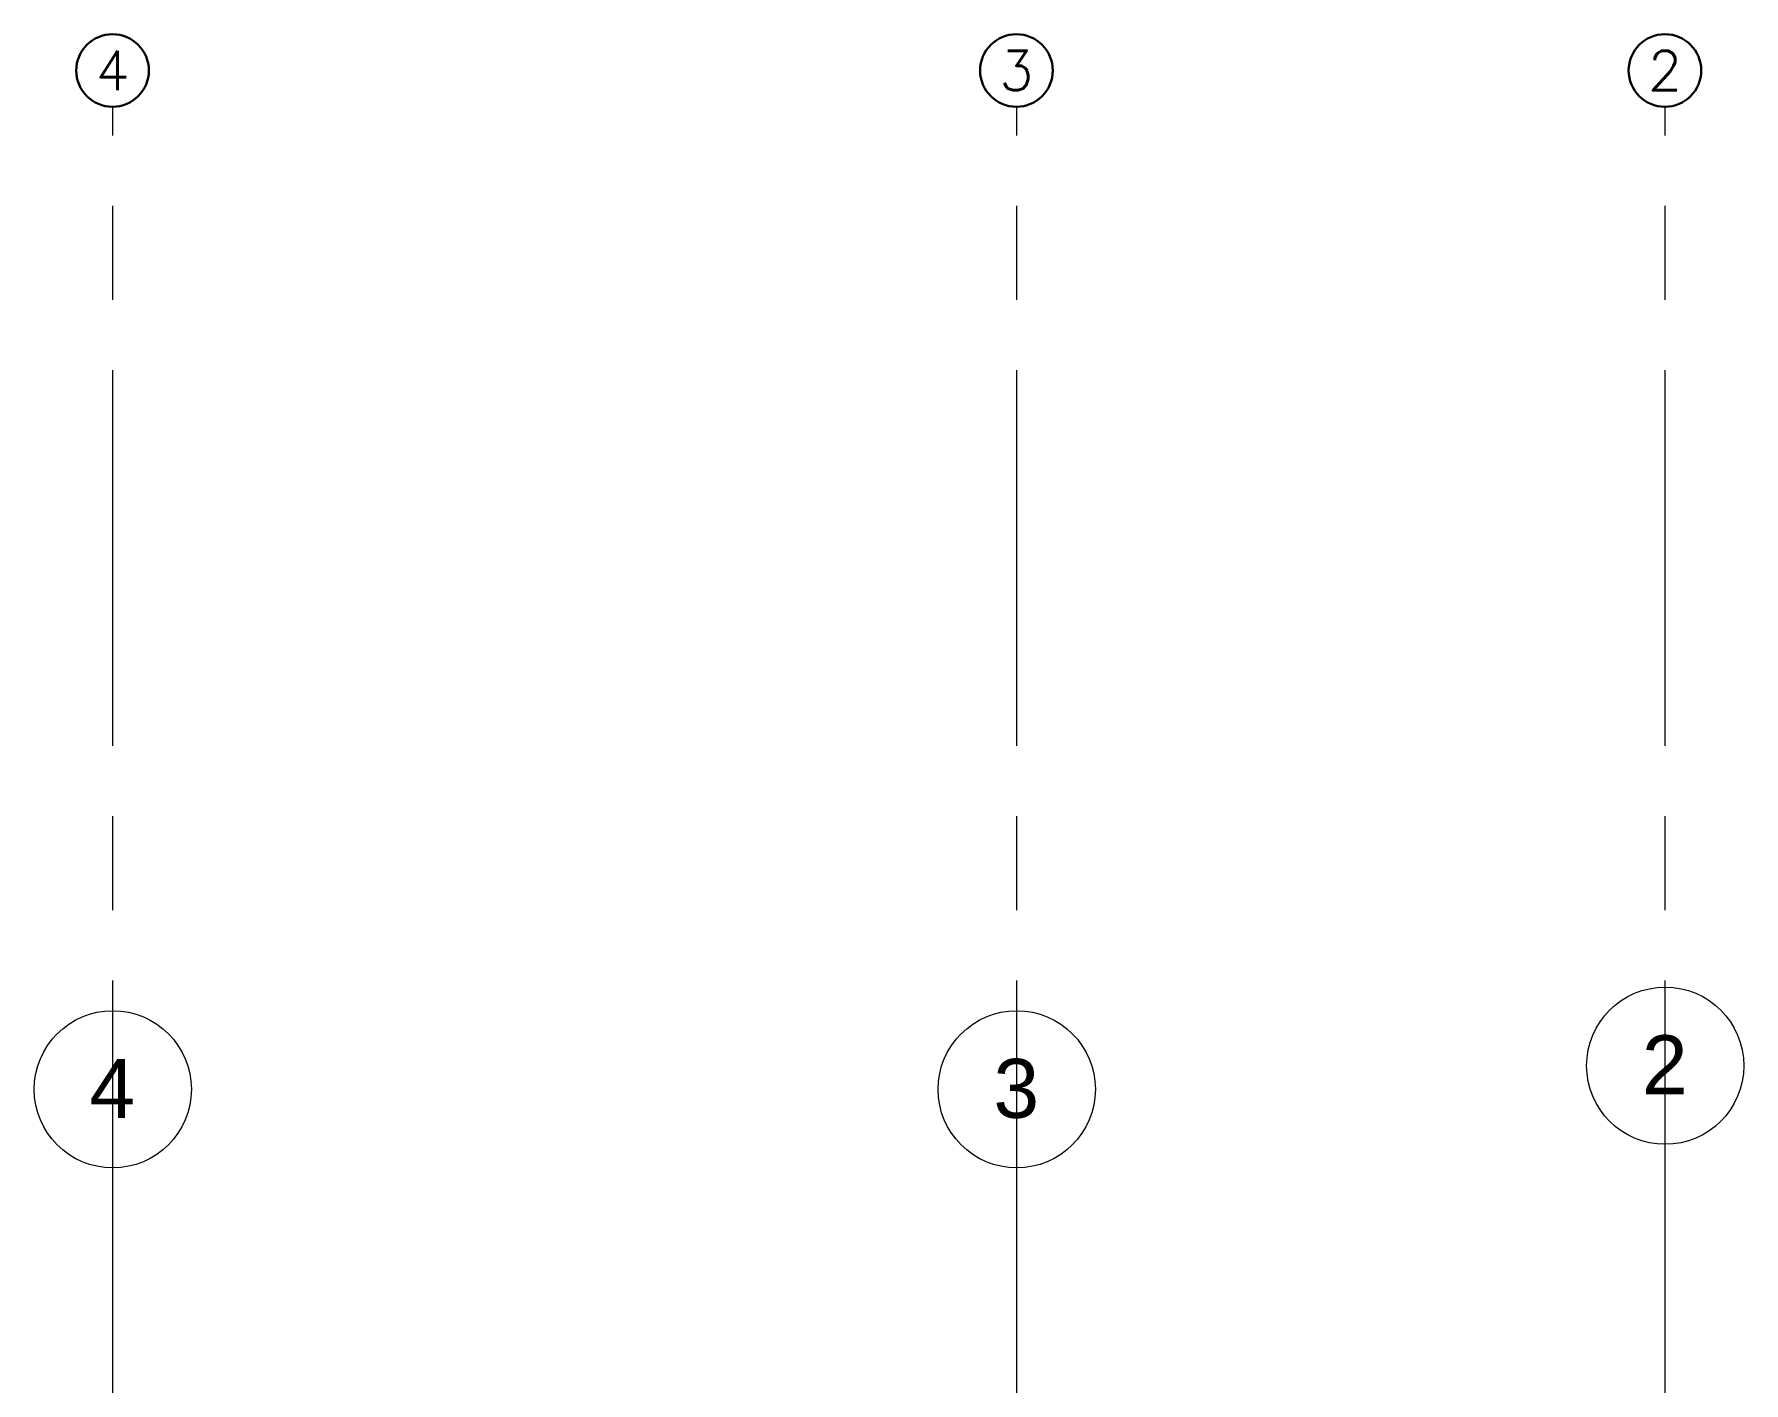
# Model space of a CAD drawing. Header units: inches. Extents: x 841 to 14369, y -4386 to -3225.
# Drawn here: x 3326 to 3848, y -3639 to -3227 of the extents above; entities that cross this region are included whole.
import ezdxf
from ezdxf.enums import TextEntityAlignment as Align
from ezdxf.xclip import XClip

# ---------------------------------------------------------------- set-up
doc = ezdxf.new("R2010")
doc.units = ezdxf.units.IN
doc.header["$MEASUREMENT"] = 0
doc.header["$XCLIPFRAME"] = 0
doc.linetypes.add('NBK_CenterX2', pattern=[1.083333, 0.666667, -0.125, 0.166667, -0.125])
doc.layers.get('Defpoints').update_dxf_attribs({"color": 250, "lineweight": 0})
for name, color, linetype, lineweight in [('!Gridline', 112, 'NBK_CenterX2', 5), ('!Gridline @ 1', 112, 'NBK_CenterX2', 5), ('S-GRID-IDEN', 1, 'Continuous', 9)]:
    doc.layers.add(name, color=color, linetype=linetype, lineweight=lineweight)
doc.styles.add('Arial Narrow Bold', font='')
doc.styles.add('Arial_1', font='arial.ttf', dxfattribs={"height": 18})
doc.styles.add('Romans', font='romans.shx', dxfattribs={"width": 0.8})
doc.styles.get('Arial Narrow Bold').set_extended_font_data('Arial Narrow', bold=True)

# ---------------------------------------------------------------- blocks, each defined once
blk = doc.blocks.new('A$C5F5E00A7')
for p, q in [((2424, -364.16), (2424, 214.37)), ((2424, -364.16), (2424, 214.37)), ((1950, -364.16), (1950, 207.16)), ((1950, -364.16), (1950, 207.16)), ((2226, -364.16), (2226, 207.16)), ((2226, -364.16), (2226, 207.16))]:
    blk.add_line(p, q)
at = {"layer": 'S-GRID-IDEN'}
for centre in [(2424, 238.37), (2424, 238.37), (1950, 231.16), (1950, 231.16), (2226, 231.16), (2226, 231.16)]:
    blk.add_circle(centre, 24, dxfattribs=at)
at = {"char_height": 18, "width": 16.968, "attachment_point": 1, "style": 'Arial_1'}
for s, insert in [('2', (2416.87, 247.66)), ('2', (2416.87, 247.66)), ('4', (1942.87, 240.45)), ('4', (1942.87, 240.45)), ('3', (2218.87, 240.45)), ('3', (2218.87, 240.45))]:
    blk.add_mtext(s, dxfattribs=dict(at, insert=insert))
blk = doc.blocks.new('SYM_Gridline')
at = {"linetype": 'Continuous', "lineweight": 30}
blk.add_circle((0, 0), 0.25, dxfattribs=at)
at = {"style": 'Arial Narrow Bold'}
blk.add_attdef('GRIDLINE', text='', height=0.2, dxfattribs=at).set_placement((0, 0), align=Align.MIDDLE_CENTER)
blk = doc.blocks.new('GRID_ELEV NORTH_N')
at = {"layer": '!Gridline'}
for p, q in [((8.0218, 1.0278), (8.0218, 13.8025)), ((9.6261, 1.0278), (9.6261, 13.8025)), ((10.7771, 1.0278), (10.7771, 13.8025))]:
    blk.add_line(p, q, dxfattribs=at)
at = {"layer": '!Gridline @ 1'}
ref = blk.add_blockref('SYM_Gridline', (8.0213, 13.866), dxfattribs=dict(at, xscale=0.257871263233, yscale=0.257871263233, zscale=0.257871263233))
ref.add_attrib('GRIDLINE', '4', dxfattribs={"layer": '0', "height": 0.07, "style": 'Romans'}).set_placement((8.0213, 13.866, 7.8226), align=Align.MIDDLE_CENTER)
ref = blk.add_blockref('SYM_Gridline', (9.6256, 13.866), dxfattribs=dict(at, xscale=0.257871263233, yscale=0.257871263233, zscale=0.257871263233))
ref.add_attrib('GRIDLINE', '3', dxfattribs={"layer": '0', "height": 0.07, "style": 'Romans'}).set_placement((9.6256, 13.866, 7.8226), align=Align.MIDDLE_CENTER)
ref = blk.add_blockref('SYM_Gridline', (10.7766, 13.866), dxfattribs=dict(at, xscale=0.257871263233, yscale=0.257871263233, zscale=0.257871263233))
ref.add_attrib('GRIDLINE', '2', dxfattribs={"layer": '0', "height": 0.07, "style": 'Romans'}).set_placement((10.7766, 13.866, 7.8226), align=Align.MIDDLE_CENTER)

msp = doc.modelspace()

# ---------------------------------------------------------------- block references
ref = msp.add_blockref('GRID_ELEV NORTH_N', (1969.71, -5623.81, -1349.31), dxfattribs=dict(xscale=172.031999999448, yscale=172.031999999448, zscale=172.031999999448))
XClip(ref).set_block_clipping_path([(-7.0316507845, 8.3338612674), (70.2019192724, 15.9895587659)])
at = {"layer": 'Defpoints', "color": 1}
msp.add_blockref('A$C5F5E00A7', (1399.71, -3780.72), dxfattribs=at)

doc.saveas('drawing.dxf')
